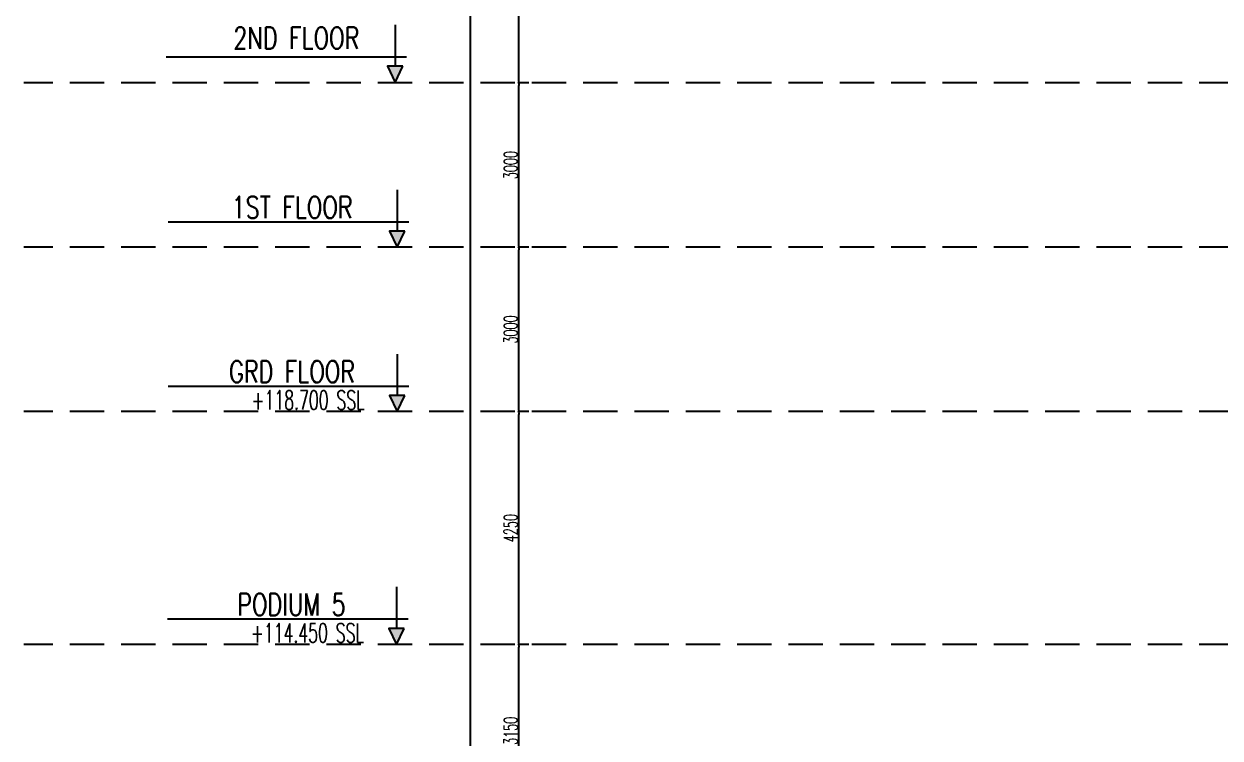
# Model space of a CAD drawing. Header units: millimetres. Extents: x -414464 to 1686, y -90036 to 108605.
# Drawn here: x -414464 to -392619, y 9807 to 22840 of the extents above; entities that cross this region are included whole.
import ezdxf

# ---------------------------------------------------------------- set-up
doc = ezdxf.new("R2010")
doc.units = ezdxf.units.MM
doc.header["$LTSCALE"] = 1000
doc.header["$MEASUREMENT"] = 0
doc.linetypes.add('AUDIT_D_120904163729-0', pattern=[0])
doc.linetypes.add('HIDDEN2', pattern=[0.1875, 0.125, -0.0625])
doc.layers.get('0').update_dxf_attribs({"linetype": 'AUDIT_D_120904163729-0'})
for name, color, linetype in [('a-rcc', 3, 'Continuous'), ('B-AR-ANNO-E DECK FLOOR$0$a-text', 4, 'Continuous'), ('LEVEL', 7, 'Continuous')]:
    doc.layers.add(name, color=color, linetype=linetype)
doc.layers.add('a-Text', color=4, linetype='Continuous', lineweight=0)
doc.styles.add('B-AR-ANNO-E DECK FLOOR$0$DIMTEXT', font='SIMPLEX.shx', dxfattribs={"width": 0.75})
doc.styles.add('DIM150', font='SIMPLEX.shx', dxfattribs={"width": 0.6})
doc.dimstyles.new('dim150', dxfattribs={"dimtxt": 250, "dimasz": 50, "dimexe": 15, "dimexo": 15, "dimgap": 25, "dimtad": 1, "dimdec": 0, "dimzin": 9, "dimdsep": 32, "dimtxsty": 'DIM150', "dimblk1": 'DOT', "dimblk2": 'DOT', "dimsah": 1, "dimcen": 2.5, "dimclrd": 1, "dimclre": 8, "dimclrt": 2, "dimadec": 0, "dimazin": 0, "dimtfac": 1, "dimtdec": 0, "dimtmove": 2, "dimatfit": 3, "dimldrblk": 'DOT', "dimfxl": 1, "dimarcsym": 0})

# ---------------------------------------------------------------- blocks, each defined once
blk = doc.blocks.new('_DOT')
at = {"color": 0, "linetype": 'ByBlock'}
blk.add_line((-0.5, 0), (-1, 0), dxfattribs=at)
at = {"color": 0, "linetype": 'ByBlock', "const_width": 0.5}
blk.add_lwpolyline([(-0.25, 0, 1), (0.25, 0, 1)], format="xyb", close=True, dxfattribs=at)
blk = doc.blocks.new('*D355')
at = {"color": 8, "lineweight": -2, "transparency": 16777216}
for p, q in [((-74745, -96053), (-74940, -96053)), ((-74745, -99203), (-74940, -99203))]:
    blk.add_line(p, q, dxfattribs=at)
at = {"color": 1, "lineweight": -2, "transparency": 16777216}
blk.add_line((-74925, -99153), (-74925, -96103), dxfattribs=at)
at = {"color": 1, "lineweight": -2, "transparency": 16777216, "xscale": 50, "yscale": 50, "zscale": 50}
for p, rotation in [((-74925, -96053), 90), ((-74925, -99203), 270)]:
    blk.add_blockref('_DOT', p, dxfattribs=dict(at, rotation=rotation))
at = {"color": 2, "transparency": 16777216, "insert": (-75075, -97628), "char_height": 250, "attachment_point": 5, "rotation": 90, "style": 'DIM150'}
blk.add_mtext('3150', dxfattribs=at)
blk = doc.blocks.new('*D356')
at = {"color": 8, "lineweight": -2, "transparency": 16777216}
for p, q in [((-74745, -91803), (-74940, -91803)), ((-74745, -96053), (-74940, -96053))]:
    blk.add_line(p, q, dxfattribs=at)
at = {"color": 1, "lineweight": -2, "transparency": 16777216}
blk.add_line((-74925, -96003), (-74925, -91853), dxfattribs=at)
at = {"color": 1, "lineweight": -2, "transparency": 16777216, "xscale": 50, "yscale": 50, "zscale": 50}
for p, rotation in [((-74925, -91803), 90), ((-74925, -96053), 270)]:
    blk.add_blockref('_DOT', p, dxfattribs=dict(at, rotation=rotation))
at = {"color": 2, "transparency": 16777216, "insert": (-75075, -93928), "char_height": 250, "attachment_point": 5, "rotation": 90, "style": 'DIM150'}
blk.add_mtext('4250', dxfattribs=at)
blk = doc.blocks.new('*D357')
at = {"color": 8, "lineweight": -2, "transparency": 16777216}
for p, q in [((-74745, -88803), (-74940, -88803)), ((-74745, -91803), (-74940, -91803))]:
    blk.add_line(p, q, dxfattribs=at)
at = {"color": 1, "lineweight": -2, "transparency": 16777216}
blk.add_line((-74925, -91753), (-74925, -88853), dxfattribs=at)
at = {"color": 1, "lineweight": -2, "transparency": 16777216, "xscale": 50, "yscale": 50, "zscale": 50}
for p, rotation in [((-74925, -88803), 90), ((-74925, -91803), 270)]:
    blk.add_blockref('_DOT', p, dxfattribs=dict(at, rotation=rotation))
at = {"color": 2, "transparency": 16777216, "insert": (-75075, -90303), "char_height": 250, "attachment_point": 5, "rotation": 90, "style": 'DIM150'}
blk.add_mtext('3000', dxfattribs=at)
blk = doc.blocks.new('*D358')
at = {"color": 8, "lineweight": -2, "transparency": 16777216}
for p, q in [((-74745, -85803), (-74940, -85803)), ((-74745, -88803), (-74940, -88803))]:
    blk.add_line(p, q, dxfattribs=at)
at = {"color": 1, "lineweight": -2, "transparency": 16777216}
blk.add_line((-74925, -88753), (-74925, -85853), dxfattribs=at)
at = {"color": 1, "lineweight": -2, "transparency": 16777216, "xscale": 50, "yscale": 50, "zscale": 50}
for p, rotation in [((-74925, -85803), 90), ((-74925, -88803), 270)]:
    blk.add_blockref('_DOT', p, dxfattribs=dict(at, rotation=rotation))
at = {"color": 2, "transparency": 16777216, "insert": (-75075, -87303), "char_height": 250, "attachment_point": 5, "rotation": 90, "style": 'DIM150'}
blk.add_mtext('3000', dxfattribs=at)
blk = doc.blocks.new('*D359')
at = {"color": 8, "lineweight": -2, "transparency": 16777216}
for p, q in [((-74745, -82803), (-74940, -82803)), ((-74745, -85803), (-74940, -85803))]:
    blk.add_line(p, q, dxfattribs=at)
at = {"color": 1, "lineweight": -2, "transparency": 16777216}
blk.add_line((-74925, -85753), (-74925, -82853), dxfattribs=at)
at = {"color": 1, "lineweight": -2, "transparency": 16777216, "xscale": 50, "yscale": 50, "zscale": 50}
for p, rotation in [((-74925, -82803), 90), ((-74925, -85803), 270)]:
    blk.add_blockref('_DOT', p, dxfattribs=dict(at, rotation=rotation))
at = {"color": 2, "transparency": 16777216, "insert": (-75075, -84303), "char_height": 250, "attachment_point": 5, "rotation": 90, "style": 'DIM150'}
blk.add_mtext('3000', dxfattribs=at)
blk = doc.blocks.new('*D385')
at = {"color": 8, "lineweight": -2, "transparency": 16777216}
for p, q in [((-74745, -6003), (-75828, -6003)), ((-74745, -105503), (-75828, -105503))]:
    blk.add_line(p, q, dxfattribs=at)
at = {"color": 1, "lineweight": -2, "transparency": 16777216}
blk.add_line((-75813, -6053), (-75813, -105453), dxfattribs=at)
at = {"color": 1, "lineweight": -2, "transparency": 16777216, "xscale": 50, "yscale": 50, "zscale": 50}
for p, rotation in [((-75813, -6003), 90), ((-75813, -105503), 270)]:
    blk.add_blockref('_DOT', p, dxfattribs=dict(at, rotation=rotation))
at = {"color": 2, "transparency": 16777216, "insert": (-76171, -55753), "char_height": 250, "attachment_point": 5, "rotation": 90, "style": 'DIM150'}
blk.add_mtext('99500\\PTOTAL HEIGHT OF BUILDING', dxfattribs=at)
blk = doc.blocks.new('T8 levels')
at = {"layer": 'LEVEL'}
for points in [[(-77324.5, -85498.4), (-77045.8, -85498.4), (-77185.2, -85793.1)], [(-77284.5, -88508.1), (-77005.8, -88508.1), (-77145.2, -88802.8)], [(-77284.5, -91508.1), (-77005.8, -91508.1), (-77145.2, -91802.8)], [(-77296.8, -95758.1), (-77018.2, -95758.1), (-77157.5, -96052.8)]]:
    blk.add_hatch(color=2, dxfattribs=at).paths.add_polyline_path(points)
at = {"layer": 'LEVEL', "color": 2}
for p, q in [((-77185.2, -84743), (-77185.2, -85498.4)), ((-76975.2, -85333.1), (-81368.6, -85333.1)), ((-77145.2, -87752.8), (-77145.2, -88508.1)), ((-76935.2, -88342.8), (-81328.6, -88342.8)), ((-77145.2, -90752.8), (-77145.2, -91508.1)), ((-76935.2, -91342.8), (-81328.6, -91342.8)), ((-77157.5, -95002.8), (-77157.5, -95758.1)), ((-76947.6, -95592.8), (-81341, -95592.8))]:
    blk.add_line(p, q, dxfattribs=at)
at = {"layer": 'LEVEL', "color": 8, "linetype": 'HIDDEN2', "ltscale": 5}
for p, q in [((0, -85802.8), (-83963.5, -85802.8)), ((0, -88802.8), (-83963.5, -88802.8)), ((0, -91802.8), (-83963.5, -91802.8)), ((0, -96052.8), (-83963.5, -96052.8))]:
    blk.add_line(p, q, dxfattribs=at)
at = {"layer": 'LEVEL', "color": 2}
for points in [[(-77045.8, -85498.4), (-77324.5, -85498.4), (-77185.2, -85793.1)], [(-77005.8, -88508.1), (-77284.5, -88508.1), (-77145.2, -88802.8)], [(-77005.8, -91508.1), (-77284.5, -91508.1), (-77145.2, -91802.8)], [(-77018.2, -95758.1), (-77296.8, -95758.1), (-77157.5, -96052.8)]]:
    blk.add_lwpolyline(points, close=True, dxfattribs=at)
at = {"layer": 'a-Text', "char_height": 350, "width": 4134.972, "attachment_point": 1, "rotation": 0.00043, "style": 'DIM150'}
for s, insert in [('+118.700 SSL', (-79804.2, -91416.8)), ('+114.450 SSL', (-79816.5, -95666.8))]:
    blk.add_mtext(s, dxfattribs=dict(at, insert=insert))
at = {"layer": 'B-AR-ANNO-E DECK FLOOR$0$a-text', "extrusion": (-1.53031e-13, 0.001438, 0.999999), "char_height": 400, "width": 10682.306, "attachment_point": 5, "text_direction": (1, 0, 0), "style": 'B-AR-ANNO-E DECK FLOOR$0$DIMTEXT'}
for s, insert in [('2ND FLOOR', (-78988.2, -84984.4)), ('1ST FLOOR', (-79066.3, -88074.1)), ('GRD FLOOR', (-79066.3, -91074.1))]:
    blk.add_mtext(s, dxfattribs=dict(at, insert=insert))
at = {"layer": 'B-AR-ANNO-E DECK FLOOR$0$a-text', "extrusion": (-1.53032e-13, 0.001438, 0.999999), "insert": (-79078.6, -95324.1), "char_height": 400, "width": 10682.306, "attachment_point": 5, "text_direction": (1, 0, 0), "style": 'B-AR-ANNO-E DECK FLOOR$0$DIMTEXT'}
blk.add_mtext('PODIUM 5', dxfattribs=at)
dim = blk.add_linear_dim(base=(-75813, -105502.8), p1=(-74730.2, -6002.8), p2=(-74730.2, -105502.8), angle=90, text='<>\\PTOTAL HEIGHT OF BUILDING', dimstyle='dim150')
dim.commit()
dim.dimension.update_dxf_attribs({"geometry": '*D385', "text_midpoint": (-76171.4, -55752.8)})
for base, p1, p2, picture, middle in [((-74924.9, -82802.8), (-74730.2, -85802.8), (-74730.2, -82802.8), '*D359', (-75074.9, -84302.8)), ((-74924.9, -85802.8), (-74730.2, -88802.8), (-74730.2, -85802.8), '*D358', (-75074.9, -87302.8)), ((-74924.9, -88802.8), (-74730.2, -91802.8), (-74730.2, -88802.8), '*D357', (-75074.9, -90302.8)), ((-74924.9, -91802.8), (-74730.2, -96052.8), (-74730.2, -91802.8), '*D356', (-75074.9, -93927.8)), ((-74924.9, -96052.8), (-74730.2, -99202.8), (-74730.2, -96052.8), '*D355', (-75074.9, -97627.8))]:
    dim = blk.add_linear_dim(base=base, p1=p1, p2=p2, angle=90, dimstyle='dim150')
    dim.commit()
    dim.dimension.update_dxf_attribs({"geometry": picture, "text_midpoint": middle})

msp = doc.modelspace()

# ---------------------------------------------------------------- block references
at = {"layer": 'a-rcc', "linetype": 'ByBlock'}
msp.add_blockref('T8 levels', (-330500.1, 107567.8, -0.6), dxfattribs=at)

doc.saveas('drawing.dxf')
